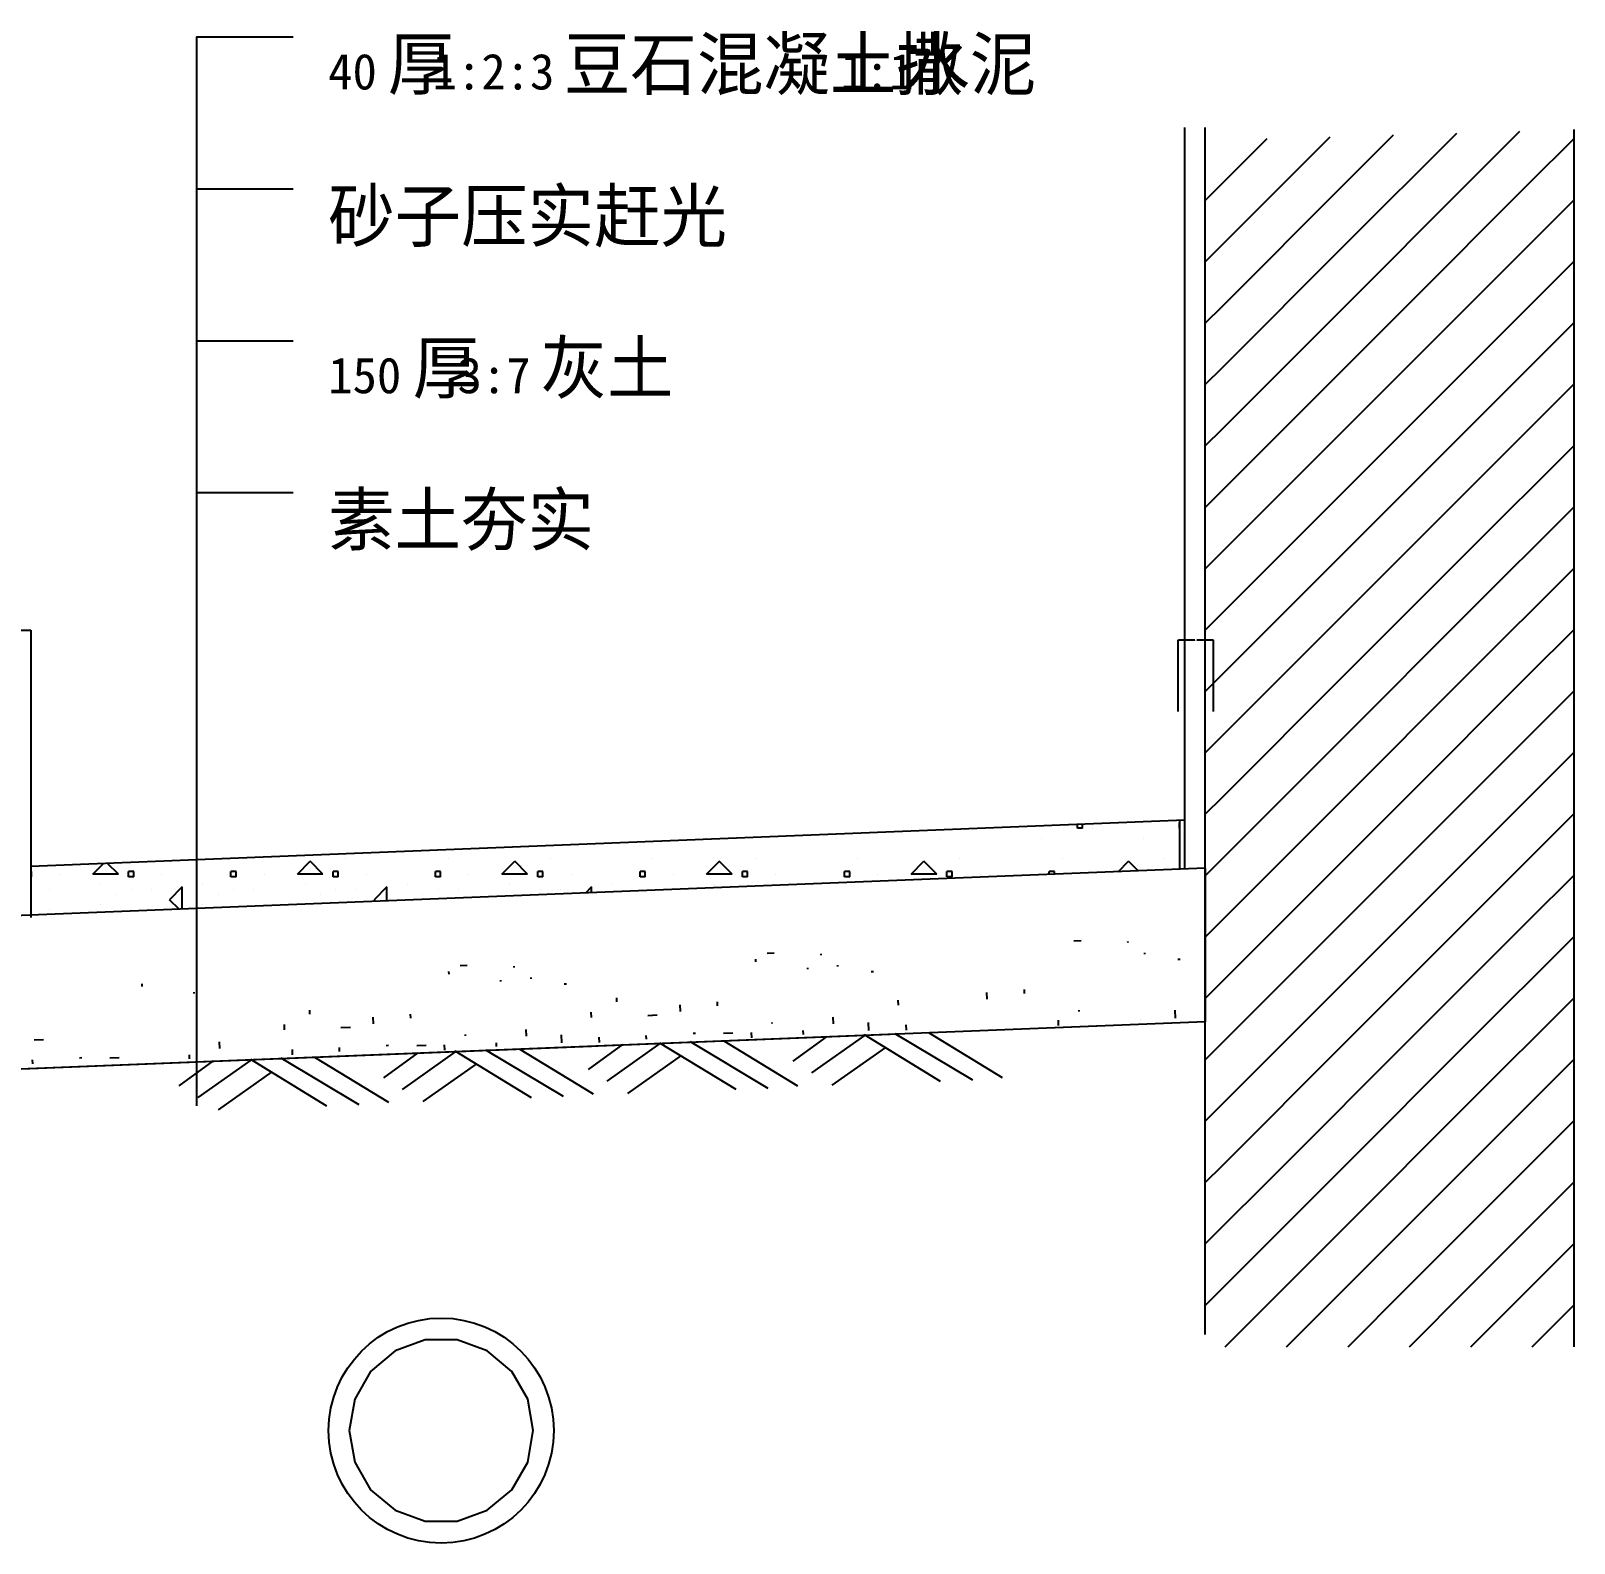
# Model space of a CAD drawing. Header units: metres. Extents: x 10100 to 12398, y 11888 to 13366.
# Drawn here: x 10889 to 12398, y 11888 to 13366 of the extents above; entities that cross this region are included whole.
import ezdxf

# ---------------------------------------------------------------- set-up
doc = ezdxf.new("R2010")
doc.units = ezdxf.units.M
doc.layers.add('ZZ-4', color=3, linetype='Continuous')
doc.layers.add('ZZ-5', color=7, linetype='Continuous')
doc.dimstyles.get("Standard").update_dxf_attribs({"dimtxt": 2.5, "dimasz": 2.5, "dimexe": 1.25, "dimexo": 0.625, "dimtad": 1, "dimcen": 2.5, "dimazin": 3, "dimtfac": 1, "dimtmove": 0, "dimatfit": 3})

# ---------------------------------------------------------------- blocks, each defined once
blk = doc.blocks.new('BL_6211')
for p, q in [((0, -586.26), (586.44, 0)), ((243.31, -598.73), (860.94, 6.24)), ((505.33, -598.73), (1110.49, 6.24)), ((1110.49, 0), (1554.45, -432.3)), ((1416.19, 6.24), (1703.1, -280.59)), ((942.04, -155.92), (1391.23, -592.5))]:
    blk.add_line(p, q)
blk = doc.blocks.new('X0')
for p, q in [((25, 495), (25, 500)), ((120, 495), (120, 498.61)), ((125, 495), (125, 498.41)), ((60, 485), (60, 485)), ((110, 495), (110, 495)), ((120, 495), (125, 495)), ((160, 485), (160, 485)), ((210, 495), (210, 495)), ((260, 485), (260, 485)), ((360, 485), (360, 485)), ((460, 485), (460, 485)), ((40, 465), (40, 465)), ((65.64, 453.14), (75.05, 462.55)), ((85.14, 452.36), (74.95, 462.55)), ((140, 465), (140, 465)), ((240, 465), (240, 465)), ((262.5, 450), (275.05, 462.55)), ((287.5, 450), (274.95, 462.55)), ((340, 465), (340, 465)), ((440, 465), (440, 465)), ((462.5, 450), (475.05, 462.55)), ((487.5, 450), (474.95, 462.55)), ((540, 465), (540, 465)), ((640, 465), (640, 465)), ((662.5, 450), (675.05, 462.55)), ((687.5, 450), (674.95, 462.55)), ((740, 465), (740, 465)), ((840, 465), (840, 465)), ((862.5, 450), (875.05, 462.55)), ((887.5, 450), (874.95, 462.55)), ((940, 465), (940, 465)), ((1062.5, 450), (1072.99, 460.49)), ((1087.5, 450), (1077.18, 460.32)), ((147.5, 449.87), (147.5, 452.5)), ((147.5, 452.5), (152.5, 452.5)), ((152.5, 449.67), (152.5, 452.5)), ((220, 450), (220, 450)), ((247.5, 447.5), (247.5, 452.5)), ((247.5, 452.5), (252.5, 452.5)), ((247.5, 447.5), (252.5, 447.5)), ((252.5, 447.5), (252.5, 452.5)), ((262.5, 450), (287.5, 450)), ((320, 450), (320, 450)), ((347.5, 447.5), (347.5, 452.5)), ((347.5, 452.5), (352.5, 452.5)), ((347.5, 447.5), (352.5, 447.5)), ((352.5, 447.5), (352.5, 452.5)), ((420, 450), (420, 450)), ((447.5, 447.5), (447.5, 452.5)), ((447.5, 452.5), (452.5, 452.5)), ((447.5, 447.5), (452.5, 447.5)), ((452.5, 447.5), (452.5, 452.5)), ((462.5, 450), (487.5, 450)), ((480, 440), (480, 440)), ((520, 450), (520, 450)), ((547.5, 447.5), (547.5, 452.5)), ((547.5, 452.5), (552.5, 452.5)), ((547.5, 447.5), (552.5, 447.5)), ((552.5, 447.5), (552.5, 452.5)), ((580, 440), (580, 440)), ((620, 450), (620, 450)), ((647.5, 447.5), (647.5, 452.5)), ((647.5, 452.5), (652.5, 452.5)), ((647.5, 447.5), (652.5, 447.5)), ((652.5, 447.5), (652.5, 452.5)), ((662.5, 450), (687.5, 450)), ((680, 440), (680, 440)), ((720, 450), (720, 450)), ((747.5, 447.5), (747.5, 452.5)), ((747.5, 452.5), (752.5, 452.5)), ((747.5, 447.5), (752.5, 447.5)), ((752.5, 447.5), (752.5, 452.5)), ((780, 440), (780, 440)), ((820, 450), (820, 450)), ((847.5, 447.5), (847.5, 452.5)), ((847.5, 452.5), (852.5, 452.5)), ((847.5, 447.5), (852.5, 447.5)), ((852.5, 447.5), (852.5, 452.5)), ((862.5, 450), (887.5, 450)), ((880, 440), (880, 440)), ((920, 450), (920, 450)), ((947.5, 447.5), (947.5, 452.5)), ((947.5, 452.5), (952.5, 452.5)), ((947.5, 447.5), (952.5, 447.5)), ((952.5, 447.5), (952.5, 452.5)), ((980, 440), (980, 440)), ((1020, 450), (1020, 450)), ((1047.5, 447.5), (1047.5, 452.5)), ((1047.5, 452.5), (1052.5, 452.5)), ((1047.5, 447.5), (1052.5, 447.5)), ((1052.5, 447.5), (1052.5, 452.5)), ((1062.5, 450), (1087.5, 450)), ((1080, 440), (1080, 440)), ((1120, 450), (1120, 450)), ((1147.5, 447.5), (1147.5, 452.5)), ((1147.5, 452.5), (1147.99, 452.5)), ((1147.5, 447.5), (1147.99, 447.5)), ((530, 435), (530, 435)), ((550, 435), (550, 435)), ((600, 431.77), (600, 437.5)), ((600, 437.5), (605.97, 431.53)), ((630, 435), (630, 435)), ((650, 435), (650, 435)), ((665, 430), (665, 430)), ((730, 435), (730, 435)), ((750, 435), (750, 435)), ((765, 430), (765, 430)), ((800, 423.77), (800, 437.5)), ((800, 437.5), (812.55, 424.95)), ((810.83, 423.33), (812.55, 425.05)), ((830, 435), (830, 435)), ((850, 435), (850, 435)), ((865, 430), (865, 430)), ((930, 435), (930, 435)), ((950, 435), (950, 435)), ((965, 430), (965, 430)), ((1000, 415.77), (1000, 437.5)), ((1000, 437.5), (1012.55, 424.95)), ((1003.14, 415.64), (1012.55, 425.05)), ((1030, 435), (1030, 435)), ((1050, 435), (1050, 435)), ((1065, 430), (1065, 430)), ((1130, 435), (1130, 435)), ((980, 420), (980, 420)), ((1030, 415), (1030, 415)), ((1080, 420), (1080, 420)), ((1130, 415), (1130, 415))]:
    blk.add_line(p, q)
blk = doc.blocks.new('BL_6233')
for p, q in [((241.21, 470.8), (241.21, 478.44)), ((393.9, 493.71), (416.81, 493.71)), ((1455.16, 447.89), (1455.16, 463.16)), ((187.76, 402.06), (187.76, 409.7)), ((73.24, 363.88), (80.87, 363.88)), ((1287.19, 394.43), (1287.19, 402.06)), ((1913.25, 249.31), (1913.25, 272.22)), ((584.78, 203.49), (584.78, 226.4)), ((706.94, 180.57), (706.94, 218.76)), ((997.06, 165.3), (997.06, 195.85)), ((1814, 165.3), (1783.46, 165.3)), ((1210.84, 73.65), (1210.84, 111.84)), ((96.14, 27.82), (96.14, 73.65)), ((409.17, 88.92), (409.17, 96.56)), ((974.16, 20.18), (974.16, 50.74)), ((1661.3, 50.74), (1668.94, 50.74)), ((1821.63, 27.82), (1821.63, 50.74)), ((0, 0), (2040.18, 0)), ((210.67, 27.82), (210.67, 27.82)), ((477.89, 12.55), (477.89, 43.1)), ((1310.09, 20.18), (1310.09, 43.1)), ((1539.14, 43.1), (1569.68, 43.1))]:
    blk.add_line(p, q)
blk = doc.blocks.new('X1')
for p, q in [((2760, -600), (2803.64, -556.36)), ((2820, -600), (2865.45, -554.55)), ((2880, -660), (2989.05, -550.95)), ((2880, -600), (2927.25, -552.75)), ((3000, -600), (3050.85, -549.15)), ((3060, -600), (3103.8, -556.2)), ((2743.17, -616.83), (2760, -600)), ((2743.17, -676.83), (2820, -600)), ((2760, -600), (2760, -600)), ((2760, -720), (2880, -600)), ((2820, -600), (2820, -600)), ((2880, -720), (3000, -600)), ((2880, -600), (2880, -600)), ((2940, -720), (3060, -600)), ((3000, -600), (3000, -600)), ((3060, -600), (3060, -600)), ((3000, -720), (3103.8, -616.2)), ((2760, -780), (2880, -660)), ((2880, -660), (2880, -660)), ((3000, -780), (3103.8, -676.2)), ((2743.17, -736.83), (2760, -720)), ((2760, -840), (2880, -720)), ((2760, -720), (2760, -720)), ((2820, -840), (2940, -720)), ((2880, -720), (2880, -720)), ((2880, -840), (3000, -720)), ((2940, -720), (2940, -720)), ((3000, -720), (3000, -720)), ((3000, -840), (3103.8, -736.2)), ((2743.17, -796.83), (2760, -780)), ((2760, -780), (2760, -780)), ((2880, -900), (3000, -780)), ((3000, -780), (3000, -780)), ((3060, -840), (3103.8, -796.2)), ((2743.17, -856.83), (2760, -840)), ((2743.17, -916.83), (2820, -840)), ((2760, -840), (2760, -840)), ((2760, -960), (2880, -840)), ((2820, -840), (2820, -840)), ((2880, -960), (3000, -840)), ((2880, -840), (2880, -840)), ((2940, -960), (3060, -840)), ((3000, -840), (3000, -840)), ((3060, -840), (3060, -840)), ((3000, -960), (3103.8, -856.2)), ((2760, -1020), (2880, -900)), ((2880, -900), (2880, -900)), ((3000, -1020), (3103.8, -916.2)), ((2743.17, -976.83), (2760, -960)), ((2760, -1080), (2880, -960)), ((2760, -960), (2760, -960)), ((2820, -1080), (2940, -960)), ((2880, -960), (2880, -960)), ((2880, -1080), (3000, -960)), ((2940, -960), (2940, -960)), ((3000, -960), (3000, -960)), ((3000, -1080), (3103.8, -976.2)), ((2743.17, -1036.83), (2760, -1020)), ((2760, -1020), (2760, -1020)), ((2880, -1140), (3000, -1020)), ((3000, -1020), (3000, -1020)), ((3060, -1080), (3103.8, -1036.2)), ((2743.17, -1096.83), (2760, -1080)), ((2743.17, -1156.83), (2820, -1080)), ((2760, -1080), (2760, -1080)), ((2760, -1200), (2880, -1080)), ((2820, -1080), (2820, -1080)), ((2880, -1200), (3000, -1080)), ((2880, -1080), (2880, -1080)), ((2940, -1200), (3060, -1080)), ((3000, -1080), (3000, -1080)), ((3060, -1080), (3060, -1080)), ((3000, -1200), (3103.8, -1096.2)), ((2760, -1260), (2880, -1140)), ((2880, -1140), (2880, -1140)), ((3000, -1260), (3103.8, -1156.2)), ((2743.17, -1216.83), (2760, -1200)), ((2760, -1320), (2880, -1200)), ((2760, -1200), (2760, -1200)), ((2820, -1320), (2940, -1200)), ((2880, -1200), (2880, -1200)), ((2880, -1320), (3000, -1200)), ((2940, -1200), (2940, -1200)), ((3000, -1200), (3000, -1200)), ((3000, -1320), (3103.8, -1216.2)), ((2743.17, -1276.83), (2760, -1260)), ((2760, -1260), (2760, -1260)), ((2880, -1380), (3000, -1260)), ((3000, -1260), (3000, -1260)), ((3060, -1320), (3103.8, -1276.2)), ((2743.17, -1336.83), (2760, -1320)), ((2743.17, -1396.83), (2820, -1320)), ((2760, -1320), (2760, -1320)), ((2760, -1440), (2880, -1320)), ((2820, -1320), (2820, -1320)), ((2880, -1440), (3000, -1320)), ((2880, -1320), (2880, -1320)), ((2940, -1440), (3060, -1320)), ((3000, -1320), (3000, -1320)), ((3060, -1320), (3060, -1320)), ((3000, -1440), (3103.8, -1336.2)), ((2760, -1500), (2880, -1380)), ((2880, -1380), (2880, -1380)), ((3000, -1500), (3103.8, -1396.2)), ((2743.17, -1456.83), (2760, -1440)), ((2760, -1560), (2880, -1440)), ((2760, -1440), (2760, -1440)), ((2820, -1560), (2940, -1440)), ((2880, -1440), (2880, -1440)), ((2880, -1560), (3000, -1440)), ((2940, -1440), (2940, -1440)), ((3000, -1440), (3000, -1440)), ((3000, -1560), (3103.8, -1456.2)), ((2743.17, -1516.83), (2760, -1500)), ((2760, -1500), (2760, -1500)), ((2880, -1620), (3000, -1500)), ((3000, -1500), (3000, -1500)), ((3060, -1560), (3103.8, -1516.2)), ((2743.17, -1576.83), (2760, -1560)), ((2743.17, -1636.83), (2820, -1560)), ((2760, -1560), (2760, -1560)), ((2760, -1680), (2880, -1560)), ((2820, -1560), (2820, -1560)), ((2880, -1680), (3000, -1560)), ((2880, -1560), (2880, -1560)), ((2940, -1680), (3060, -1560)), ((3000, -1560), (3000, -1560)), ((3060, -1560), (3060, -1560)), ((3000, -1680), (3103.8, -1576.2)), ((2762.76, -1737.24), (2880, -1620)), ((2880, -1620), (2880, -1620)), ((3002.76, -1737.24), (3103.8, -1636.2)), ((2743.17, -1696.83), (2760, -1680)), ((2760, -1680), (2760, -1680)), ((2822.76, -1737.24), (2880, -1680)), ((2880, -1680), (2880, -1680)), ((2882.76, -1737.24), (2940, -1680)), ((2940, -1680), (2940, -1680)), ((2942.76, -1737.24), (3000, -1680)), ((3000, -1680), (3000, -1680)), ((3062.76, -1737.24), (3103.8, -1696.2))]:
    blk.add_line(p, q)
blk = doc.blocks.new('*D4')
for p, q in [((10839.07, 12549.06), (10839.07, 12780.03)), ((10839.32, 12780.03), (10863.125, 12780.03)), ((10865.125, 12780.03), (10888.93, 12780.03)), ((10889.18, 12549.06), (10889.18, 12780.03))]:
    blk.add_line(p, q)
at = {"layer": 'Defpoints'}
for p in [(10839.07, 12780.03), (10839.07, 12549.06), (10889.18, 12549.06)]:
    blk.add_point(p, dxfattribs=at)
at = {"layer": 'ZZ-4', "insert": (10864.125, 12780.03), "char_height": 1, "attachment_point": 5}
blk.add_mtext('60', dxfattribs=at)
blk = doc.blocks.new('*D5')
for p, q in [((12010.69, 12700.41), (12010.69, 12770.68)), ((12010.94, 12770.68), (12026.83, 12770.68)), ((12028.83, 12770.68), (12044.72, 12770.68)), ((12044.97, 12700.41), (12044.97, 12770.68))]:
    blk.add_line(p, q)
at = {"layer": 'Defpoints'}
for p in [(12010.69, 12770.68), (12010.69, 12700.41), (12044.97, 12700.41)]:
    blk.add_point(p, dxfattribs=at)
at = {"layer": 'ZZ-4', "insert": (12027.83, 12770.68), "char_height": 1, "attachment_point": 5}
blk.add_mtext('10', dxfattribs=at)

msp = doc.modelspace()

# ---------------------------------------------------------------- linework, layer by layer
for p, q in [((12017.05, 12546.54), (12017.05, 13271.35)), ((12037.05, 12547.22), (12037.05, 12397.22))]:
    msp.add_line(p, q)
for points in [[(12037.05, 12091.57), (12037.05, 13271.35)], [(12397.69, 12079.66), (12397.69, 13269.3)], [(12017.05, 12594.18), (10889.06, 12549.06)], [(12011.92, 12594.18), (12011.92, 12546.54)], [(12037.05, 12547.34), (10831.06, 12499.1)], [(10889.06, 12549.06), (10889.06, 12499.06)], [(12037.05, 12397.22), (10837.05, 12349.22)]]:
    msp.add_lwpolyline(points)
at = {"layer": 'ZZ-4'}
for p, q in [((11051.11, 13211.47), (11145.35, 13211.47)), ((11051.11, 13063.01), (11145.35, 13063.01)), ((11051.11, 12914.54), (11145.35, 12914.54))]:
    msp.add_line(p, q, dxfattribs=at)
for points in [[(11051.11, 12314.98), (11051.11, 13359.93), (11145.35, 13359.93)], [(11380.11, 11997.67), (11374.69, 12028.46), (11359.06, 12055.53), (11335.11, 12075.62), (11305.74, 12086.31), (11274.49, 12086.31), (11245.11, 12075.62), (11221.17, 12055.53), (11205.54, 12028.46), (11200.11, 11997.67), (11205.54, 11966.89), (11221.17, 11939.82), (11245.11, 11919.73), (11274.49, 11909.04), (11305.74, 11909.04), (11335.11, 11919.73), (11359.06, 11939.82), (11374.69, 11966.89), (11380.11, 11997.67)]]:
    msp.add_lwpolyline(points, dxfattribs=at)
msp.add_circle((11290.11, 11997.67), 110, dxfattribs=at)

# ---------------------------------------------------------------- block references
msp.add_blockref('X1', (9293.89, 13816.9))
at = {"xscale": -1}
msp.add_blockref('X0', (12037.05, 12091.57), dxfattribs=at)
at = {"rotation": 2.29}
for name, p, xscale, yscale, zscale in [('BL_6233', (12037.05, 12397.22), -0.3, 0.17, 0.3), ('BL_6233', (11737.05, 12385.22), -0.3, 0.17, 0.3), ('BL_6233', (11437.05, 12373.22), -0.3, 0.17, 0.3), ('BL_6211', (11837.05, 12389.22), -0.12, 0.08, 0.12), ('BL_6211', (11437.05, 12373.22), -0.12, 0.08, 0.12), ('BL_6211', (11637.05, 12381.22), -0.12, 0.08, 0.12), ('BL_6211', (11237.05, 12365.22), -0.12, 0.08, 0.12)]:
    msp.add_blockref(name, p, dxfattribs=dict(at, xscale=xscale, yscale=yscale, zscale=zscale))

# ---------------------------------------------------------------- texts
at = {"layer": 'ZZ-5'}
for s, height, p in [('厚', 50, (11237.91, 13308.54)), ('豆石混凝土撒', 50, (11410.11, 13308.54)), ('水泥', 50, (11741.93, 13308.54)), ('40', 35, (11179.63, 13308.54)), ('1:2:3', 35, (11281.73, 13308.54)), ('1:1', 35, (11680.59, 13308.54)), ('砂子压实赶光', 50, (11179.63, 13160.08)), ('灰土', 50, (11387.26, 13011.61)), ('厚', 50, (11262.3, 13011.61)), ('150', 35, (11179.63, 13011.61)), ('3:7', 35, (11306.11, 13011.61)), ('素土夯实', 50, (11179.63, 12863.15))]:
    msp.add_text(s, height=height, dxfattribs=at).set_placement(p)

# ---------------------------------------------------------------- dimensions: what is measured, and where the dimension line sits
at = {"layer": 'ZZ-4'}
for base, p1, p2, text, picture, middle in [((10839.07, 12780.03), (10839.07, 12549.06), (10889.18, 12549.06), '60', '*D4', (10864.125, 12780.03)), ((12010.69, 12770.68), (12010.69, 12700.41), (12044.97, 12700.41), '10', '*D5', (12027.83, 12770.68))]:
    dim = msp.add_linear_dim(base=base, p1=p1, p2=p2, text=text, dimstyle='Standard', dxfattribs=at)
    dim.commit()
    dim.dimension.update_dxf_attribs({"geometry": picture, "text_midpoint": middle})

doc.saveas('drawing.dxf')
